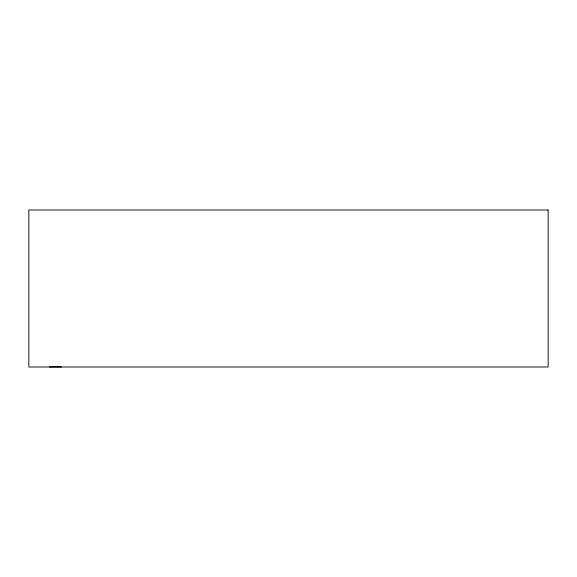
<?xml version="1.0" encoding="UTF-8"?>
<svg xmlns="http://www.w3.org/2000/svg" width="577" height="577" viewBox="0 0 577 577"><rect width="100%" height="100%" fill="white"/><g stroke="black" fill="none" stroke-linecap="round" stroke-linejoin="round"><path stroke-width="0.87" d="M49.442 366.914L61.523 366.914M548.15 209.999L28.85 209.999L28.85 367.001L548.15 367.001L548.15 209.999"/></g></svg>
